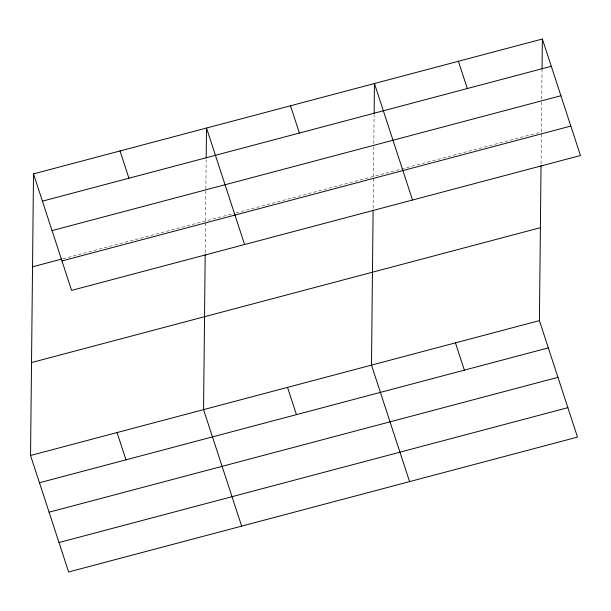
<?xml version="1.0" encoding="UTF-8"?>
<svg xmlns="http://www.w3.org/2000/svg" width="611" height="611" viewBox="0 0 611 611"><rect width="100%" height="100%" fill="white"/><g stroke="black" fill="none" stroke-linecap="round" stroke-linejoin="round"><path stroke-width="0.46" stroke-dasharray="3.06 2.29" d="M205.212 252.87L205.869 189.983M205.876 189.043L206.182 159.945M373.138 208.366L373.451 178.328M373.474 176.449L373.787 146.411M373.817 143.6L374.123 114.501M541.063 163.855L541.72 100.968M541.743 99.089L542.049 69.99M62.902 258.766L235.067 213.132M235.991 212.888L541.399 131.945"/><path stroke-width="0.92" d="M541.041 165.734L539.414 320.615L577.494 437.109L68.631 571.98L30.55 455.485L33.506 173.891L542.369 39.02L580.45 155.515L71.586 290.385L33.506 173.891M205.189 254.749L203.562 409.63L241.643 526.124M206.205 158.066L206.518 128.035L244.599 244.53M373.115 210.245L371.488 365.118L409.569 481.621M374.131 113.562L374.444 83.524L412.524 200.026M542.056 69.051L542.369 39.02M42.419 201.156L551.282 66.286M52.042 230.607L560.913 95.736M32.528 266.816L61.978 259.011M61.955 260.943L570.827 126.072M31.528 362.56L540.391 227.689M30.55 455.485L539.414 320.615M39.463 482.751L548.327 347.88M49.086 512.201L557.958 377.331M59.007 542.537L567.871 407.667M458.41 61.268L467.323 88.542M455.455 342.863L464.368 370.136M290.485 105.779L299.398 133.045M287.529 387.374L296.442 414.64M120.016 150.963L128.929 178.229M117.06 432.557L125.973 459.823"/></g></svg>
